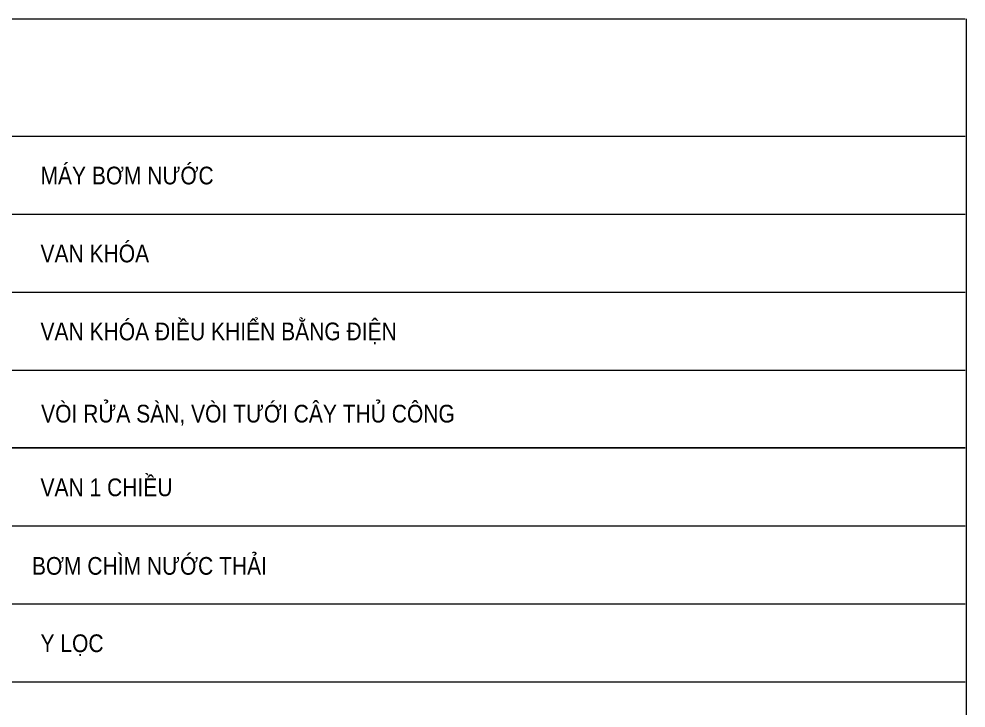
# Model space of a CAD drawing. Header units: millimetres. Extents: x -294625 to 2136527, y -251383 to 128331.
# Drawn here: x 1580063 to 1593436, y -237449 to -227722 of the extents above; entities that cross this region are included whole.
import ezdxf

# ---------------------------------------------------------------- set-up
doc = ezdxf.new("R2010")
doc.units = ezdxf.units.MM
doc.linetypes.add('CONTINOUS', pattern=[0])
doc.layers.add('00-N-GHI CHU', color=7, linetype='Continuous', lineweight=9)
doc.layers.add('00-N-TEXT', color=7, linetype='CONTINOUS', lineweight=9)
doc.styles.add('NU-ARIAL', font='arial.ttf')

msp = doc.modelspace()

# ---------------------------------------------------------------- linework, layer by layer
at = {"layer": '00-N-GHI CHU'}
for p, q in [((1573248.5, -227721.8), (1593423.2, -227721.8)), ((1593435.9, -227721.8), (1593435.9, -251382.9)), ((1573248.5, -229375.9), (1593423.2, -229375.9)), ((1573248.5, -230476.3), (1593423.2, -230476.3)), ((1573248.5, -230476.3), (1593423.2, -230476.3)), ((1573248.5, -231576.6), (1593423.2, -231576.6)), ((1573248.5, -231576.6), (1593423.2, -231576.6)), ((1573248.5, -231576.6), (1593423.2, -231576.6)), ((1573248.5, -232677), (1593423.2, -232677)), ((1593423.2, -233777.3), (1573248.5, -233777.3)), ((1573801.7, -233777.3), (1593423.2, -233777.3)), ((1573248.5, -234877.7), (1593423.2, -234877.7)), ((1573248.5, -234877.7), (1593423.2, -234877.7)), ((1573248.5, -235978), (1593423.2, -235978)), ((1573248.5, -237078.3), (1593423.2, -237078.3))]:
    msp.add_line(p, q, dxfattribs=at)

# ---------------------------------------------------------------- texts
at = {"layer": '00-N-TEXT', "color": 7, "style": 'NU-ARIAL', "width": 0.85}
for s, p in [('MÁY BƠM NƯỚC', (1580367.1, -230056.8)), ('VAN KHÓA ', (1580367.1, -231157.2)), ('VAN KHÓA ĐIỀU KHIỂN BẰNG ĐIỆN', (1580367.1, -232257.5)), ('VÒI RỬA SÀN, VÒI TƯỚI CÂY THỦ CÔNG', (1580376, -233418)), ('VAN 1 CHIỀU', (1580367.1, -234458.2)), ('BƠM CHÌM NƯỚC THẢI', (1580246.3, -235566.9)), ('Y LỌC', (1580367.1, -236658.9))]:
    msp.add_text(s, height=250, dxfattribs=at).set_placement(p)

doc.saveas('drawing.dxf')
